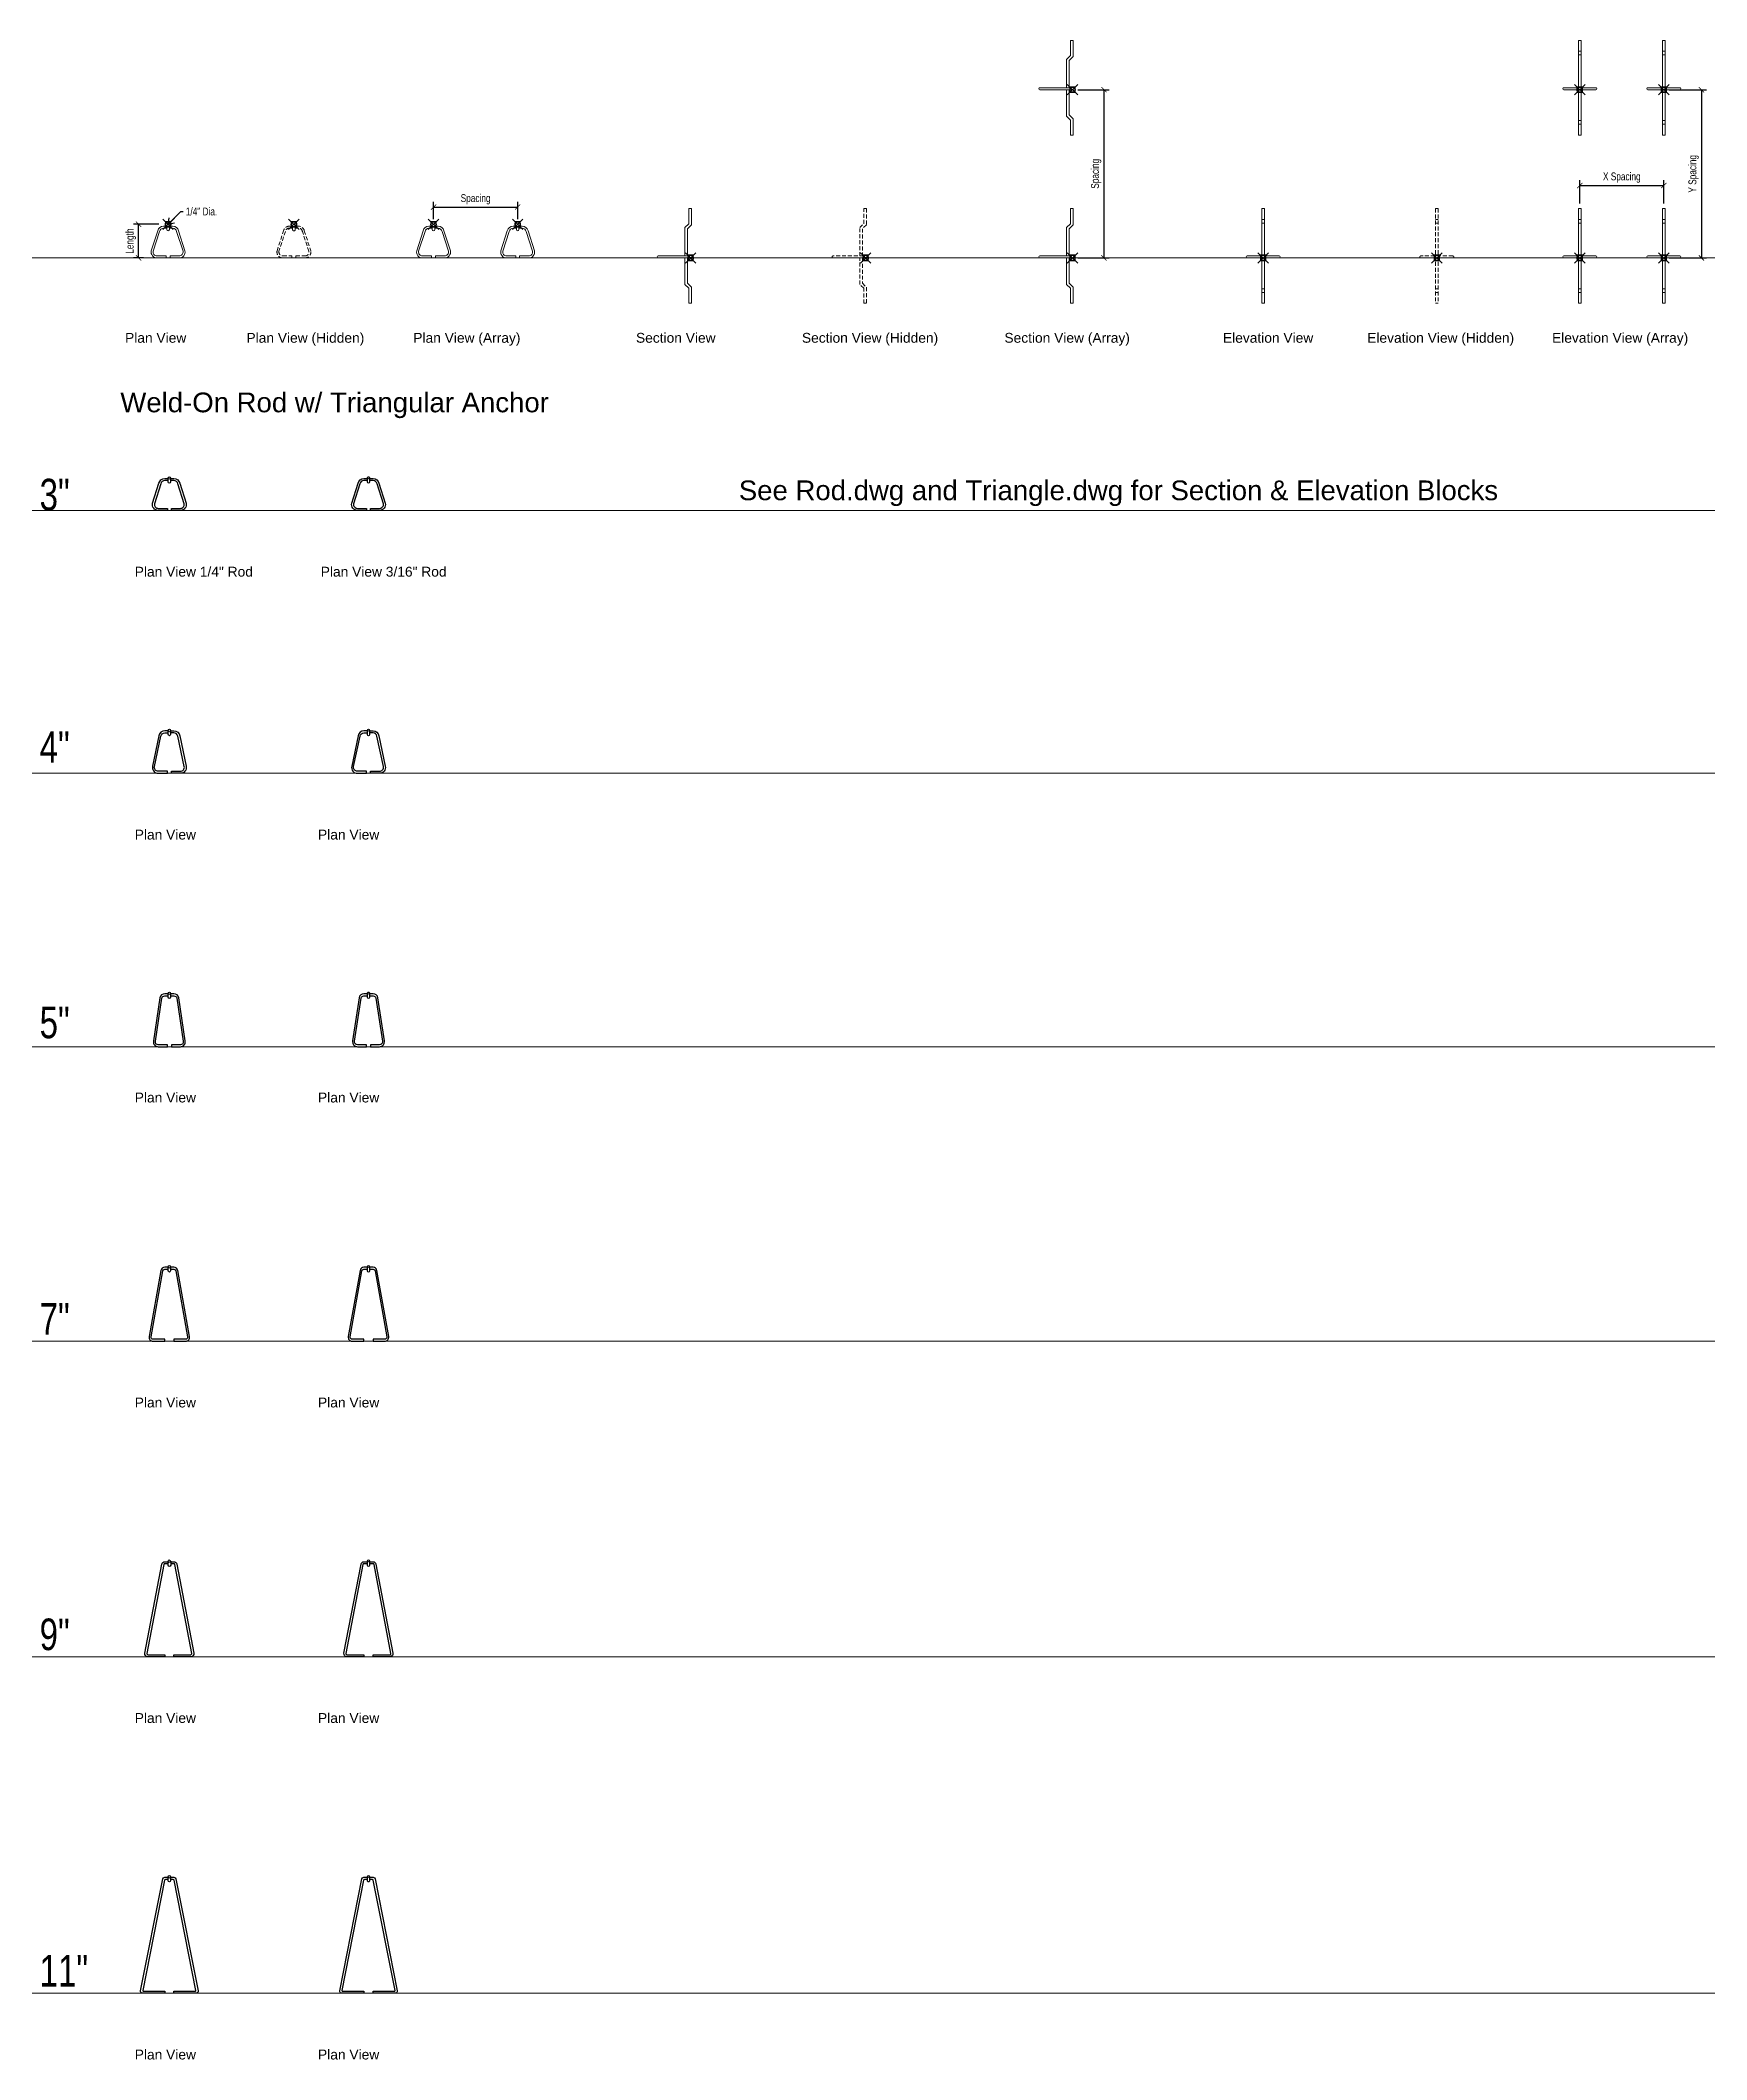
# Model space of a CAD drawing. Header units: inches. Extents: x -5 to 153, y -171 to 21.
import ezdxf
from ezdxf.enums import TextEntityAlignment as Align

# ---------------------------------------------------------------- set-up
doc = ezdxf.new("R2010")
doc.units = ezdxf.units.IN
doc.header["$LTSCALE"] = 48
doc.header["$MEASUREMENT"] = 0
doc.header["$PDMODE"] = 99
doc.header["$PDSIZE"] = 0.5
doc.linetypes.add('HIDDEN2', pattern=[0.1875, 0.125, -0.0625])
doc.linetypes.add('PHANTOM2', pattern=[1.25, 0.625, -0.125, 0.125, -0.125, 0.125, -0.125])
for name, color, linetype, lineweight in [('A-Anno-Dims', 211, 'Continuous', 25), ('A-Detl-Fine', 90, 'Continuous', 18), ('G-Anno-Ttlb', 213, 'Continuous', 50)]:
    doc.layers.add(name, color=color, linetype=linetype, lineweight=lineweight)
doc.layers.add('G-Anno-Nplt', color=140, linetype='PHANTOM2', lineweight=18, plot=False)
doc.styles.add('Arch-Dim', font='arial.ttf', dxfattribs={"width": 0.75})
doc.styles.add('RomanS', font='romans.shx')
doc.dimstyles.new('Aec-Arch-I-96', dxfattribs={"dimscale": 96, "dimtxt": 0.09375, "dimasz": 0.0625, "dimexe": 0.0625, "dimexo": 0.0625, "dimgap": 0.03125, "dimtad": 1, "dimdec": 4, "dimzin": 3, "dimdsep": 46, "dimlunit": 4, "dimtxsty": 'Arch-Dim', "dimblk": 'ARCHTICK', "dimcen": 0.09375, "dimazin": 2, "dimtfac": 0.75, "dimtdec": 4, "dimtix": 1, "dimtmove": 2, "dimatfit": 2, "dimfxl": 1, "dimtolj": 1, "dimtzin": 0, "dimarcsym": 0})
doc.dimstyles.new('Aec-Arch-I-96$7', dxfattribs={"dimscale": 96, "dimtxt": 0.09375, "dimasz": 0.0625, "dimexe": 0.0625, "dimexo": 0.0625, "dimgap": 0.03125, "dimtad": 0, "dimdec": 4, "dimzin": 3, "dimdsep": 46, "dimlunit": 4, "dimtxsty": 'Arch-Dim', "dimblk": 'ARCHTICK', "dimcen": 0.09375, "dimazin": 2, "dimtfac": 0.75, "dimtdec": 4, "dimtix": 1, "dimtmove": 2, "dimatfit": 2, "dimfxl": 1, "dimtolj": 1, "dimtzin": 0, "dimarcsym": 0})

# ---------------------------------------------------------------- blocks, each defined once
blk = doc.blocks.new('Anno_Title_T2')
at = {"color": 0, "linetype": 'ByBlock', "lineweight": -2, "style": 'RomanS'}
blk.add_attdef('TITLE', (0, 0.5), '', height=1.25, dxfattribs=at)
blk.add_attdef('SCALE', text='', height=0.75, dxfattribs=at).set_placement((0, -0.5), align=Align.TOP_LEFT)
blk = doc.blocks.new('_ArchTick')
at = {"color": 0, "linetype": 'ByBlock', "const_width": 0.15}
blk.add_lwpolyline([(-0.5, -0.5), (0.5, 0.5)], dxfattribs=at)
blk = doc.blocks.new('*D4')
at = {"layer": 'A-Anno-Dims', "color": 8, "lineweight": -2, "transparency": 16777216}
for p, q in [((6, 3.2), (3.57, 3.2)), ((4.07, 0), (4.07, 3.2)), ((4.54, 0), (3.57, 0))]:
    blk.add_line(p, q, dxfattribs=at)
at = {"layer": 'DEFPOINTS', "color": 0, "transparency": 16777216}
for p in [(4.07, 3.2), (6.5, 3.2), (5.04, 0)]:
    blk.add_point(p, dxfattribs=at)
at = {"layer": 'A-Anno-Dims', "color": 8, "lineweight": -2, "transparency": 16777216, "xscale": 0.5, "yscale": 0.5, "zscale": 0.5}
for p, rotation in [((4.07, 3.2), 90), ((4.07, 0), 270)]:
    blk.add_blockref('_ArchTick', p, dxfattribs=dict(at, rotation=rotation))
at = {"layer": 'A-Anno-Dims', "color": 0, "transparency": 16777216, "insert": (3.33, 1.6), "char_height": 0.75, "attachment_point": 5, "rotation": 90, "style": 'Arch-Dim'}
blk.add_mtext('\\A1;Length', dxfattribs=at)
blk = doc.blocks.new('_Open90')
at = {"color": 0, "linetype": 'ByBlock', "lineweight": -2}
for p, q in [((0, 0), (-1, 0)), ((-0.5, 0.5), (0, 0)), ((0, 0), (-0.5, -0.5))]:
    blk.add_line(p, q, dxfattribs=at)
blk = doc.blocks.new('*D5')
at = {"layer": 'A-Anno-Dims', "color": 8, "lineweight": -2, "transparency": 16777216}
for p, q in [((32.12, 3.7), (32.12, 5.34)), ((32.12, 4.84), (40.12, 4.84)), ((40.12, 3.7), (40.12, 5.34))]:
    blk.add_line(p, q, dxfattribs=at)
at = {"layer": 'DEFPOINTS', "color": 0, "transparency": 16777216}
for p in [(40.12, 4.84), (32.12, 3.2), (40.12, 3.2)]:
    blk.add_point(p, dxfattribs=at)
at = {"layer": 'A-Anno-Dims', "color": 8, "lineweight": -2, "transparency": 16777216, "xscale": 0.5, "yscale": 0.5, "zscale": 0.5, "rotation": 180}
blk.add_blockref('_ArchTick', (32.12, 4.84), dxfattribs=at)
at = {"layer": 'A-Anno-Dims', "color": 8, "lineweight": -2, "transparency": 16777216, "xscale": 0.5, "yscale": 0.5, "zscale": 0.5}
blk.add_blockref('_ArchTick', (40.12, 4.84), dxfattribs=at)
at = {"layer": 'A-Anno-Dims', "color": 0, "transparency": 16777216, "insert": (36.12, 5.58), "char_height": 0.75, "attachment_point": 5, "style": 'Arch-Dim'}
blk.add_mtext('\\A1;Spacing', dxfattribs=at)
blk = doc.blocks.new('*D6')
at = {"layer": 'A-Anno-Dims', "color": 8, "lineweight": -2, "transparency": 16777216}
for p, q in [((93.39, 16), (96.38, 16)), ((95.88, 16), (95.88, 0)), ((93.39, 0), (96.38, 0))]:
    blk.add_line(p, q, dxfattribs=at)
at = {"layer": 'DEFPOINTS', "color": 0, "transparency": 16777216}
for p in [(92.89, 16), (92.89, 0), (95.88, 0)]:
    blk.add_point(p, dxfattribs=at)
at = {"layer": 'A-Anno-Dims', "color": 8, "lineweight": -2, "transparency": 16777216, "xscale": 0.5, "yscale": 0.5, "zscale": 0.5}
for p, rotation in [((95.88, 16), 90), ((95.88, 0), 270)]:
    blk.add_blockref('_ArchTick', p, dxfattribs=dict(at, rotation=rotation))
at = {"layer": 'A-Anno-Dims', "color": 0, "transparency": 16777216, "insert": (95.14, 8), "char_height": 0.75, "attachment_point": 5, "rotation": 90, "style": 'Arch-Dim'}
blk.add_mtext('\\A1;Spacing', dxfattribs=at)
blk = doc.blocks.new('*D7')
at = {"layer": 'A-Anno-Dims', "color": 8, "lineweight": -2, "transparency": 16777216}
for p, q in [((141.13, 5.19), (141.13, 7.39)), ((141.13, 6.89), (149.13, 6.89)), ((149.13, 5.19), (149.13, 7.39))]:
    blk.add_line(p, q, dxfattribs=at)
at = {"layer": 'DEFPOINTS', "color": 0, "transparency": 16777216}
for p in [(149.13, 6.89), (141.13, 4.69), (149.13, 4.69)]:
    blk.add_point(p, dxfattribs=at)
at = {"layer": 'A-Anno-Dims', "color": 8, "lineweight": -2, "transparency": 16777216, "xscale": 0.5, "yscale": 0.5, "zscale": 0.5, "rotation": 180}
blk.add_blockref('_ArchTick', (141.13, 6.89), dxfattribs=at)
at = {"layer": 'A-Anno-Dims', "color": 8, "lineweight": -2, "transparency": 16777216, "xscale": 0.5, "yscale": 0.5, "zscale": 0.5}
blk.add_blockref('_ArchTick', (149.13, 6.89), dxfattribs=at)
at = {"layer": 'A-Anno-Dims', "color": 0, "transparency": 16777216, "insert": (145.13, 7.64), "char_height": 0.75, "attachment_point": 5, "style": 'Arch-Dim'}
blk.add_mtext('\\A1;X Spacing', dxfattribs=at)
blk = doc.blocks.new('*D8')
at = {"layer": 'A-Anno-Dims', "color": 8, "lineweight": -2, "transparency": 16777216}
for p, q in [((149.63, 16), (153.2, 16)), ((152.7, 16), (152.7, 0)), ((149.63, 0), (153.2, 0))]:
    blk.add_line(p, q, dxfattribs=at)
at = {"layer": 'DEFPOINTS', "color": 0, "transparency": 16777216}
for p in [(149.13, 16), (149.13, 0), (152.7, 0)]:
    blk.add_point(p, dxfattribs=at)
at = {"layer": 'A-Anno-Dims', "color": 8, "lineweight": -2, "transparency": 16777216, "xscale": 0.5, "yscale": 0.5, "zscale": 0.5}
for p, rotation in [((152.7, 16), 90), ((152.7, 0), 270)]:
    blk.add_blockref('_ArchTick', p, dxfattribs=dict(at, rotation=rotation))
at = {"layer": 'A-Anno-Dims', "color": 0, "transparency": 16777216, "insert": (151.96, 8), "char_height": 0.75, "attachment_point": 5, "rotation": 90, "style": 'Arch-Dim'}
blk.add_mtext('\\A1;Y Spacing', dxfattribs=at)
blk = doc.blocks.new('AecDtl_4x.25WeldOnRodTrianglePlan')
at = {"color": 0, "linetype": 'ByBlock', "lineweight": -2, "ltscale": 0.0625}
for points in [[(-0.12, -0.17), (-0.44, -0.17, 0.35835), (-0.99, -0.63), (-1.6, -3.52, 0.472374), (-1.05, -4.2), (-0.19, -4.2), (-0.19, -4.01), (-1.05, -4.01, -0.471381), (-1.42, -3.56), (-0.8, -0.66, -0.359268), (-0.44, -0.36), (-0.12, -0.36)], [(0.12, -0.12), (0.12, -0.5, -1), (-0.12, -0.5), (-0.12, -0.12)], [(0.12, -0.17), (0.44, -0.17, -0.35835), (0.99, -0.63), (1.6, -3.52, -0.472374), (1.05, -4.2), (0.19, -4.2), (0.19, -4.01), (1.05, -4.01, 0.471381), (1.42, -3.56), (0.8, -0.66, 0.359268), (0.44, -0.36), (0.12, -0.36)]]:
    blk.add_lwpolyline(points, format="xyb", dxfattribs=at)
blk.add_circle((0, -0.12), 0.125, dxfattribs=at)
blk = doc.blocks.new('AecDtl_3x.25WeldOnRodTrianglePlan')
at = {"color": 0, "linetype": 'ByBlock', "lineweight": -2, "ltscale": 0.0625}
for points in [[(-0.12, -0.36), (-0.44, -0.36, 0.362746), (-0.81, -0.67), (-1.42, -2.57, 0.467625), (-1.05, -3.01), (-0.19, -3.01), (-0.19, -3.2), (-1.05, -3.2, -0.475155), (-1.6, -2.52), (-0.99, -0.62, -0.35579), (-0.44, -0.17), (-0.12, -0.17)], [(0.12, -0.12), (0.12, -0.5, -1), (-0.12, -0.5), (-0.12, -0.12)], [(0.12, -0.17), (0.44, -0.17, -0.35579), (0.99, -0.62), (1.6, -2.52, -0.475155), (1.05, -3.2), (0.19, -3.2), (0.19, -3.01), (1.05, -3.01, 0.467625), (1.42, -2.57), (0.81, -0.67, 0.362746), (0.44, -0.36), (0.12, -0.36)]]:
    blk.add_lwpolyline(points, format="xyb", dxfattribs=at)
blk.add_circle((0, -0.12), 0.125, dxfattribs=at)
blk = doc.blocks.new('AecDtl_5x.25WeldOnRodTrianglePlan')
at = {"color": 0, "linetype": 'ByBlock', "lineweight": -2, "ltscale": 0.0625}
for points in [[(-0.12, -0.17), (-0.38, -0.17), (-0.44, -0.17, 0.360307), (-0.9, -0.55), (-1.51, -4.64, 0.470257), (-1.05, -5.2), (-0.19, -5.2), (-0.19, -5.01), (-1.05, -5.01, -0.473029), (-1.33, -4.67), (-0.71, -0.59, -0.357746), (-0.44, -0.36), (-0.38, -0.36), (-0.12, -0.36)], [(0.12, -0.12), (0.12, -0.5, -1), (-0.12, -0.5), (-0.12, -0.12)], [(0.12, -0.36), (0.38, -0.36), (0.44, -0.36, -0.357746), (0.71, -0.59), (1.33, -4.67, -0.473029), (1.05, -5.01), (0.19, -5.01), (0.19, -5.2), (1.05, -5.2, 0.470257), (1.51, -4.64), (0.9, -0.55, 0.360307), (0.44, -0.17), (0.38, -0.17), (0.12, -0.17)]]:
    blk.add_lwpolyline(points, format="xyb", dxfattribs=at)
blk.add_circle((0, -0.12), 0.125, dxfattribs=at)
blk = doc.blocks.new('AecDtl_7x.25WeldOnRodTrianglePlan')
at = {"color": 0, "linetype": 'ByBlock', "lineweight": -2, "ltscale": 0.0625}
for points in [[(-0.12, -0.17), (-0.38, -0.17), (-0.44, -0.17, 0.359021), (-0.8, -0.48), (-1.92, -6.75, 0.471648), (-1.55, -7.2), (-0.44, -7.2), (-0.44, -7.01), (-1.55, -7.01, -0.473705), (-1.73, -6.78), (-0.62, -0.51, -0.357124), (-0.44, -0.36), (-0.38, -0.36), (-0.12, -0.36)], [(0.12, -0.12), (0.12, -0.5, -1), (-0.12, -0.5), (-0.12, -0.12)], [(0.12, -0.36), (0.38, -0.36), (0.44, -0.36, -0.357124), (0.62, -0.51), (1.73, -6.78, -0.473705), (1.55, -7.01), (0.44, -7.01), (0.44, -7.2), (1.55, -7.2, 0.471648), (1.92, -6.75), (0.8, -0.48, 0.359021), (0.44, -0.17), (0.38, -0.17), (0.12, -0.17)]]:
    blk.add_lwpolyline(points, format="xyb", dxfattribs=at)
blk.add_circle((0, -0.12), 0.125, dxfattribs=at)
blk = doc.blocks.new('AecDtl_9x.25WeldOnRodTrianglePlan')
at = {"color": 0, "linetype": 'ByBlock', "lineweight": -2, "ltscale": 0.0625}
for points in [[(6.87, -124.16), (6.62, -124.16), (6.55, -124.16, 0.357456), (6.46, -124.24), (4.85, -132.7, 0.473344), (4.94, -132.81), (6.55, -132.81), (6.55, -133), (4.94, -133, -0.473865), (4.66, -132.66), (6.28, -124.2, -0.356976), (6.55, -123.98), (6.62, -123.98), (6.87, -123.98)], [(7.12, -123.93), (7.12, -124.3, -1), (6.87, -124.3), (6.87, -123.93)], [(7.12, -123.98), (7.37, -123.98), (7.43, -123.98, -0.356976), (7.7, -124.2), (9.32, -132.66, -0.473865), (9.04, -133), (7.43, -133), (7.43, -132.81), (9.04, -132.81, 0.473344), (9.13, -132.7), (7.52, -124.24, 0.357456), (7.43, -124.16), (7.37, -124.16), (7.12, -124.16)]]:
    blk.add_lwpolyline(points, format="xyb", dxfattribs=at)
blk.add_circle((6.99, -123.93), 0.125, dxfattribs=at)
blk = doc.blocks.new('AecDtl_11x.25WeldOnRodTrianglePlan')
at = {"color": 0, "linetype": 'ByBlock', "lineweight": -2, "ltscale": 0.0625}
for points in [[(-0.12, -0.37), (-0.38, -0.37, 0.265915), (-0.46, -0.46), (-2.53, -10.93, 0.477285), (-2.47, -11.01), (-0.44, -11.01), (-0.44, -11.2), (-2.55, -11.2, -0.474497), (-2.73, -10.97), (-0.62, -0.32, -0.356395), (-0.44, -0.17), (-0.38, -0.17), (-0.12, -0.17)], [(0.12, -0.12), (0.12, -0.5, -1), (-0.12, -0.5), (-0.12, -0.12)], [(0.12, -0.17), (0.38, -0.17), (0.44, -0.17, -0.356395), (0.62, -0.32), (2.73, -10.97, -0.474497), (2.55, -11.2), (0.44, -11.2), (0.44, -11.01), (2.47, -11.01, 0.477285), (2.53, -10.93), (0.46, -0.46, 0.265915), (0.38, -0.37), (0.12, -0.37)]]:
    blk.add_lwpolyline(points, format="xyb", dxfattribs=at)
blk.add_circle((0, -0.12), 0.125, dxfattribs=at)
blk = doc.blocks.new('AecDtl_3x.1875WeldOnRodTrianglePlan')
at = {"color": 0, "linetype": 'ByBlock', "lineweight": -2, "ltscale": 0.0625}
for points in [[(-0.09, -0.36), (-0.44, -0.36, 0.362746), (-0.81, -0.67), (-1.42, -2.57, 0.467625), (-1.05, -3.01), (-0.19, -3.01), (-0.19, -3.2), (-1.05, -3.2, -0.475155), (-1.6, -2.52), (-0.99, -0.62, -0.35579), (-0.44, -0.17), (-0.09, -0.17)], [(0.09, -0.17), (0.44, -0.17, -0.35579), (0.99, -0.62), (1.6, -2.52, -0.475155), (1.05, -3.2), (0.19, -3.2), (0.19, -3.01), (1.05, -3.01, 0.467625), (1.42, -2.57), (0.81, -0.67, 0.362746), (0.44, -0.36), (0.09, -0.36)]]:
    blk.add_lwpolyline(points, format="xyb", dxfattribs=at)
blk.add_lwpolyline([(0.09, -0.09), (0.09, -0.53, -1), (-0.09, -0.53), (-0.09, -0.09)], format="xyb")
blk.add_circle((0, -0.09), 0.0938, dxfattribs=at)
blk = doc.blocks.new('AecDtl_4x.1875WeldOnRodTrianglePlan')
at = {"color": 0, "linetype": 'ByBlock', "lineweight": -2, "ltscale": 0.0625}
for points in [[(-0.09, -0.17), (-0.44, -0.17, 0.35835), (-0.99, -0.63), (-1.6, -3.52, 0.472374), (-1.05, -4.2), (-0.19, -4.2), (-0.19, -4.01), (-1.05, -4.01, -0.471381), (-1.42, -3.56), (-0.8, -0.66, -0.359268), (-0.44, -0.36), (-0.09, -0.36)], [(0.09, -0.17), (0.44, -0.17, -0.35835), (0.99, -0.63), (1.6, -3.52, -0.472374), (1.05, -4.2), (0.19, -4.2), (0.19, -4.01), (1.05, -4.01, 0.471381), (1.42, -3.56), (0.8, -0.66, 0.359268), (0.44, -0.36), (0.09, -0.36)]]:
    blk.add_lwpolyline(points, format="xyb", dxfattribs=at)
blk.add_lwpolyline([(0.09, -0.09), (0.09, -0.53, -1), (-0.09, -0.53), (-0.09, -0.09)], format="xyb")
blk.add_circle((0, -0.09), 0.0938, dxfattribs=at)
blk = doc.blocks.new('AecDtl_5x.1875WeldOnRodTrianglePlan')
at = {"color": 0, "linetype": 'ByBlock', "lineweight": -2, "ltscale": 0.0625}
for points in [[(-0.09, -0.17), (-0.38, -0.17), (-0.44, -0.17, 0.360307), (-0.9, -0.55), (-1.51, -4.64, 0.470257), (-1.05, -5.2), (-0.19, -5.2), (-0.19, -5.01), (-1.05, -5.01, -0.473029), (-1.33, -4.67), (-0.71, -0.59, -0.357746), (-0.44, -0.36), (-0.38, -0.36), (-0.09, -0.36)], [(0.09, -0.36), (0.38, -0.36), (0.44, -0.36, -0.357746), (0.71, -0.59), (1.33, -4.67, -0.473029), (1.05, -5.01), (0.19, -5.01), (0.19, -5.2), (1.05, -5.2, 0.470257), (1.51, -4.64), (0.9, -0.55, 0.360307), (0.44, -0.17), (0.38, -0.17), (0.09, -0.17)]]:
    blk.add_lwpolyline(points, format="xyb", dxfattribs=at)
blk.add_lwpolyline([(0.09, -0.09), (0.09, -0.53, -1), (-0.09, -0.53), (-0.09, -0.09)], format="xyb")
blk.add_circle((0, -0.09), 0.0938, dxfattribs=at)
blk = doc.blocks.new('AecDtl_7x.1875WeldOnRodTrianglePlan')
at = {"color": 0, "linetype": 'ByBlock', "lineweight": -2, "ltscale": 0.0625}
for points in [[(-0.09, -0.17), (-0.38, -0.17), (-0.44, -0.17, 0.359021), (-0.8, -0.48), (-1.92, -6.75, 0.471648), (-1.55, -7.2), (-0.44, -7.2), (-0.44, -7.01), (-1.55, -7.01, -0.473705), (-1.73, -6.78), (-0.62, -0.51, -0.357124), (-0.44, -0.36), (-0.38, -0.36), (-0.09, -0.36)], [(0.09, -0.36), (0.38, -0.36), (0.44, -0.36, -0.357124), (0.62, -0.51), (1.73, -6.78, -0.473705), (1.55, -7.01), (0.44, -7.01), (0.44, -7.2), (1.55, -7.2, 0.471648), (1.92, -6.75), (0.8, -0.48, 0.359021), (0.44, -0.17), (0.38, -0.17), (0.09, -0.17)]]:
    blk.add_lwpolyline(points, format="xyb", dxfattribs=at)
blk.add_lwpolyline([(0.09, -0.09), (0.09, -0.53, -1), (-0.09, -0.53), (-0.09, -0.09)], format="xyb")
blk.add_circle((0, -0.09), 0.0938, dxfattribs=at)
blk = doc.blocks.new('AecDtl_9x.1875WeldOnRodTrianglePlan')
at = {"color": 0, "linetype": 'ByBlock', "lineweight": -2, "ltscale": 0.0625}
for points in [[(-0.09, -0.36), (-0.38, -0.36), (-0.44, -0.36, 0.357456), (-0.53, -0.43), (-2.14, -8.9, 0.473344), (-2.05, -9.01), (-0.44, -9.01), (-0.44, -9.2), (-2.05, -9.2, -0.473865), (-2.33, -8.86), (-0.71, -0.4, -0.356976), (-0.44, -0.17), (-0.38, -0.17), (-0.09, -0.17)], [(0.09, -0.17), (0.38, -0.17), (0.44, -0.17, -0.356976), (0.71, -0.4), (2.33, -8.86, -0.473865), (2.05, -9.2), (0.44, -9.2), (0.44, -9.01), (2.05, -9.01, 0.473344), (2.14, -8.9), (0.53, -0.43, 0.357456), (0.44, -0.36), (0.38, -0.36), (0.09, -0.36)]]:
    blk.add_lwpolyline(points, format="xyb", dxfattribs=at)
blk.add_lwpolyline([(0.09, -0.09), (0.09, -0.53, -1), (-0.09, -0.53), (-0.09, -0.09)], format="xyb")
blk.add_circle((0, -0.09), 0.0938, dxfattribs=at)
blk = doc.blocks.new('AecDtl_11x.1875WeldOnRodTrianglePlan')
at = {"color": 0, "linetype": 'ByBlock', "lineweight": -2, "ltscale": 0.0625}
for points in [[(-0.09, -0.37), (-0.38, -0.37, 0.265915), (-0.46, -0.46), (-2.53, -10.93, 0.477285), (-2.47, -11.01), (-0.44, -11.01), (-0.44, -11.2), (-2.55, -11.2, -0.474497), (-2.73, -10.97), (-0.62, -0.32, -0.356395), (-0.44, -0.17), (-0.38, -0.17), (-0.09, -0.17)], [(0.09, -0.17), (0.38, -0.17), (0.44, -0.17, -0.356395), (0.62, -0.32), (2.73, -10.97, -0.474497), (2.55, -11.2), (0.44, -11.2), (0.44, -11.01), (2.47, -11.01, 0.477285), (2.53, -10.93), (0.46, -0.46, 0.265915), (0.38, -0.37), (0.09, -0.37)]]:
    blk.add_lwpolyline(points, format="xyb", dxfattribs=at)
blk.add_lwpolyline([(0.09, -0.09), (0.09, -0.53, -1), (-0.09, -0.53), (-0.09, -0.09)], format="xyb")
blk.add_circle((0, -0.09), 0.0938, dxfattribs=at)

msp = doc.modelspace()

# ---------------------------------------------------------------- linework, layer by layer
at = {"layer": 'A-Anno-Dims'}
for p in [(92.88804, 16), (141.12977, 16), (149.12977, 16), (6.87044, 3.19531), (18.83959, 3.19531), (32.11888, 3.19531), (40.11888, 3.19531), (56.5738, 0), (73.21783, 0), (92.88804, 0), (111.02767, 0), (127.53527, 0), (141.12977, 0), (149.12977, 0)]:
    msp.add_point(p, dxfattribs=at)
at = {"layer": 'A-Detl-Fine'}
for p, q in [((141.00477, 20.6875), (141.25477, 20.6875)), ((141.00477, 20.6875), (141.00477, 11.6875)), ((141.25477, 20.6875), (141.25477, 11.6875)), ((149.00477, 20.6875), (149.25477, 20.6875)), ((149.00477, 20.6875), (149.00477, 11.6875)), ((149.25477, 20.6875), (149.25477, 11.6875)), ((141.25477, 11.6875), (141.00477, 11.6875)), ((149.25477, 11.6875), (149.00477, 11.6875)), ((110.90267, 4.6875), (111.15267, 4.6875)), ((110.90267, 4.6875), (110.90267, -4.3125)), ((111.15267, 4.6875), (111.15267, -4.3125)), ((141.00477, 4.6875), (141.25477, 4.6875)), ((141.00477, 4.6875), (141.00477, -4.3125)), ((141.25477, 4.6875), (141.25477, -4.3125)), ((149.00477, 4.6875), (149.25477, 4.6875)), ((149.00477, 4.6875), (149.00477, -4.3125)), ((149.25477, 4.6875), (149.25477, -4.3125)), ((111.15267, -4.3125), (110.90267, -4.3125)), ((141.25477, -4.3125), (141.00477, -4.3125)), ((149.25477, -4.3125), (149.00477, -4.3125))]:
    msp.add_line(p, q, dxfattribs=at)
at = {"layer": 'A-Detl-Fine', "linetype": 'HIDDEN2', "ltscale": 0.0625}
for p, q in [((127.41027, 4.6875), (127.66027, 4.6875)), ((127.41027, 4.6875), (127.41027, -4.3125)), ((127.66027, 4.6875), (127.66027, -4.3125)), ((127.66027, -4.3125), (127.41027, -4.3125))]:
    msp.add_line(p, q, dxfattribs=at)
at = {"layer": 'A-Detl-Fine'}
for points in [[(92.32554, 16.1875), (92.32554, 18.88369), (92.70054, 19.25869), (92.70054, 20.6875), (92.95054, 20.6875), (92.95054, 19.15514), (92.57554, 18.78014), (92.57554, 16.1875)], [(141.00477, 19.65514), (141.25477, 19.65514)], [(141.00477, 19.3125), (141.25477, 19.3125)], [(149.00477, 19.65514), (149.25477, 19.65514)], [(149.00477, 19.3125), (149.25477, 19.3125)], [(92.57554, 16), (92.57554, 13.59486), (92.95054, 13.21986), (92.95054, 11.6875), (92.70054, 11.6875), (92.70054, 13.11631), (92.32554, 13.49131), (92.32554, 16)], [(140.94227, 16.1875), (141.00477, 16.1875)], [(140.94227, 16), (141.00477, 16)], [(141.25477, 16.1875), (141.31727, 16.1875)], [(141.25477, 16), (141.31727, 16)], [(148.94227, 16.1875), (149.00477, 16.1875)], [(148.94227, 16), (149.00477, 16)], [(149.25477, 16.1875), (149.31727, 16.1875)], [(149.25477, 16), (149.31727, 16)], [(141.00477, 13.0625), (141.25477, 13.0625)], [(141.00477, 12.71986), (141.25477, 12.71986)], [(149.00477, 13.0625), (149.25477, 13.0625)], [(149.00477, 12.71986), (149.25477, 12.71986)], [(56.0113, 0.1875), (56.0113, 2.88369), (56.3863, 3.25869), (56.3863, 4.6875), (56.6363, 4.6875), (56.6363, 3.15514), (56.2613, 2.78014), (56.2613, 0.1875)], [(92.32554, 0.1875), (92.32554, 2.88369), (92.70054, 3.25869), (92.70054, 4.6875), (92.95054, 4.6875), (92.95054, 3.15514), (92.57554, 2.78014), (92.57554, 0.1875)], [(110.90267, 3.65514), (111.15267, 3.65514)], [(110.90267, 3.3125), (111.15267, 3.3125)], [(141.00477, 3.65514), (141.25477, 3.65514)], [(141.00477, 3.3125), (141.25477, 3.3125)], [(149.00477, 3.65514), (149.25477, 3.65514)], [(149.00477, 3.3125), (149.25477, 3.3125)], [(56.2613, 0), (56.2613, -2.40514), (56.6363, -2.78014), (56.6363, -4.3125), (56.3863, -4.3125), (56.3863, -2.88369), (56.0113, -2.50869), (56.0113, 0)], [(92.57554, 0), (92.57554, -2.40514), (92.95054, -2.78014), (92.95054, -4.3125), (92.70054, -4.3125), (92.70054, -2.88369), (92.32554, -2.50869), (92.32554, 0)], [(110.84017, 0.1875), (110.90267, 0.1875)], [(110.84017, 0), (110.90267, 0)], [(111.15267, 0.1875), (111.21517, 0.1875)], [(111.15267, 0), (111.21517, 0)], [(140.94227, 0.1875), (141.00477, 0.1875)], [(140.94227, 0), (141.00477, 0)], [(141.25477, 0.1875), (141.31727, 0.1875)], [(141.25477, 0), (141.31727, 0)], [(148.94227, 0.1875), (149.00477, 0.1875)], [(148.94227, 0), (149.00477, 0)], [(149.25477, 0.1875), (149.31727, 0.1875)], [(149.25477, 0), (149.31727, 0)], [(110.90267, -2.9375), (111.15267, -2.9375)], [(110.90267, -3.28014), (111.15267, -3.28014)], [(141.00477, -2.9375), (141.25477, -2.9375)], [(141.00477, -3.28014), (141.25477, -3.28014)], [(149.00477, -2.9375), (149.25477, -2.9375)], [(149.00477, -3.28014), (149.25477, -3.28014)]]:
    msp.add_lwpolyline(points, dxfattribs=at)
for points in [[(92.70054, 16.1875), (89.78648, 16.1875, 1), (89.78648, 16), (92.70054, 16, 1)], [(140.94227, 16.1875), (139.60989, 16.1875, 1), (139.60989, 16), (140.94227, 16)], [(141.31727, 16), (142.64964, 16, 1), (142.64964, 16.1875), (141.31727, 16.1875)], [(148.94227, 16.1875), (147.60989, 16.1875, 1), (147.60989, 16), (148.94227, 16)], [(149.31727, 16), (150.64964, 16, 1), (150.64964, 16.1875), (149.31727, 16.1875)], [(56.3863, 0.1875), (53.47224, 0.1875, 1), (53.47224, 0), (56.3863, 0, 1)], [(92.70054, 0.1875), (89.78648, 0.1875, 1), (89.78648, 0), (92.70054, 0, 1)], [(110.84017, 0.1875), (109.5078, 0.1875, 1), (109.5078, 0), (110.84017, 0)], [(111.21517, 0), (112.54755, 0, 1), (112.54755, 0.1875), (111.21517, 0.1875)], [(140.94227, 0.1875), (139.60989, 0.1875, 1), (139.60989, 0), (140.94227, 0)], [(141.31727, 0), (142.64964, 0, 1), (142.64964, 0.1875), (141.31727, 0.1875)], [(148.94227, 0.1875), (147.60989, 0.1875, 1), (147.60989, 0), (148.94227, 0)], [(149.31727, 0), (150.64964, 0, 1), (150.64964, 0.1875), (149.31727, 0.1875)]]:
    msp.add_lwpolyline(points, format="xyb", close=True, dxfattribs=at)
at = {"layer": 'A-Detl-Fine', "linetype": 'HIDDEN2', "ltscale": 0.0625}
for points in [[(72.65533, 0.1875), (72.65533, 2.88369), (73.03033, 3.25869), (73.03033, 4.6875), (73.28033, 4.6875), (73.28033, 3.15514), (72.90533, 2.78014), (72.90533, 0.1875)], [(127.41027, 3.65514), (127.66027, 3.65514)], [(127.41027, 3.3125), (127.66027, 3.3125)], [(72.90533, 0), (72.90533, -2.40514), (73.28033, -2.78014), (73.28033, -4.3125), (73.03033, -4.3125), (73.03033, -2.88369), (72.65533, -2.50869), (72.65533, 0)], [(127.34777, 0.1875), (127.41027, 0.1875)], [(127.34777, 0), (127.41027, 0)], [(127.66027, 0.1875), (127.72277, 0.1875)], [(127.66027, 0), (127.72277, 0)], [(127.41027, -2.9375), (127.66027, -2.9375)], [(127.41027, -3.28014), (127.66027, -3.28014)]]:
    msp.add_lwpolyline(points, dxfattribs=at)
at = {"layer": 'A-Detl-Fine'}
for points in [[(6.74544, 2.83594), (6.43372, 2.83594), (6.43372, 2.83594, 0.362745932), (6.06471, 2.52765), (5.4503, 0.62922, 0.467625001), (5.81932, 0.1875), (6.68294, 0.1875), (6.68294, 0), (5.81932, 0, -0.47515463), (5.26842, 0.67618), (5.88283, 2.57462, -0.35579007), (6.43372, 3.02344), (6.43372, 3.02344), (6.75456, 3.02344)], [(6.99544, 3.07031), (6.99544, 2.69531, -1), (6.74544, 2.69531), (6.74544, 3.07031)], [(6.98632, 3.02344), (7.30716, 3.02344), (7.30716, 3.02344, -0.35579007), (7.85805, 2.57462), (8.47246, 0.67618, -0.47515463), (7.92157, 0), (7.05794, 0), (7.05794, 0.1875), (7.92157, 0.1875, 0.467625001), (8.29058, 0.62922), (7.67618, 2.52765, 0.362745932), (7.30716, 2.83594), (7.30716, 2.83594), (6.99544, 2.83594)], [(31.99388, 2.83594), (31.68217, 2.83594), (31.68217, 2.83594, 0.362745932), (31.31315, 2.52765), (30.69874, 0.62922, 0.467625001), (31.06776, 0.1875), (31.93138, 0.1875), (31.93138, 0), (31.06776, 0, -0.47515463), (30.51687, 0.67618), (31.13127, 2.57462, -0.35579007), (31.68217, 3.02344), (31.68217, 3.02344), (32.00301, 3.02344)], [(32.24388, 3.07031), (32.24388, 2.69531, -1), (31.99388, 2.69531), (31.99388, 3.07031)], [(32.23476, 3.02344), (32.5556, 3.02344), (32.5556, 3.02344, -0.35579007), (33.10649, 2.57462), (33.7209, 0.67618, -0.47515463), (33.17001, 0), (32.30638, 0), (32.30638, 0.1875), (33.17001, 0.1875, 0.467625001), (33.53903, 0.62922), (32.92462, 2.52765, 0.362745932), (32.5556, 2.83594), (32.5556, 2.83594), (32.24388, 2.83594)], [(39.99388, 2.83594), (39.68217, 2.83594), (39.68217, 2.83594, 0.362745932), (39.31315, 2.52765), (38.69874, 0.62922, 0.467625001), (39.06776, 0.1875), (39.93138, 0.1875), (39.93138, 0), (39.06776, 0, -0.47515463), (38.51687, 0.67618), (39.13127, 2.57462, -0.35579007), (39.68217, 3.02344), (39.68217, 3.02344), (40.00301, 3.02344)], [(40.24388, 3.07031), (40.24388, 2.69531, -1), (39.99388, 2.69531), (39.99388, 3.07031)], [(40.23476, 3.02344), (40.5556, 3.02344), (40.5556, 3.02344, -0.35579007), (41.10649, 2.57462), (41.7209, 0.67618, -0.47515463), (41.17001, 0), (40.30638, 0), (40.30638, 0.1875), (41.17001, 0.1875, 0.467625001), (41.53903, 0.62922), (40.92462, 2.52765, 0.362745932), (40.5556, 2.83594), (40.5556, 2.83594), (40.24388, 2.83594)]]:
    msp.add_lwpolyline(points, format="xyb", dxfattribs=at)
at = {"layer": 'A-Detl-Fine', "linetype": 'HIDDEN2', "ltscale": 0.0625}
for points in [[(18.71459, 2.83594), (18.40287, 2.83594), (18.40287, 2.83594, 0.362745932), (18.03385, 2.52765), (17.41944, 0.62922, 0.467625001), (17.78846, 0.1875), (18.65209, 0.1875), (18.65209, 0), (17.78846, 0, -0.47515463), (17.23757, 0.67618), (17.85198, 2.57462, -0.35579007), (18.40287, 3.02344), (18.40287, 3.02344), (18.72371, 3.02344)], [(18.96459, 3.07031), (18.96459, 2.69531, -1), (18.71459, 2.69531), (18.71459, 3.07031)], [(18.95546, 3.02344), (19.2763, 3.02344), (19.2763, 3.02344, -0.35579007), (19.8272, 2.57462), (20.4416, 0.67618, -0.47515463), (19.89071, 0), (19.02709, 0), (19.02709, 0.1875), (19.89071, 0.1875, 0.467625001), (20.25973, 0.62922), (19.64532, 2.52765, 0.362745932), (19.2763, 2.83594), (19.2763, 2.83594), (18.96459, 2.83594)]]:
    msp.add_lwpolyline(points, format="xyb", dxfattribs=at)
for points in [[(73.03033, 0.1875), (70.11627, 0.1875, 1), (70.11627, 0), (73.03033, 0, 1)], [(127.34777, 0.1875), (126.0154, 0.1875, 1), (126.0154, 0), (127.34777, 0)], [(127.72277, 0), (129.05515, 0, 1), (129.05515, 0.1875), (127.72277, 0.1875)]]:
    msp.add_lwpolyline(points, format="xyb", close=True, dxfattribs=at)
at = {"layer": 'A-Detl-Fine'}
for centre in [(6.87044, 3.07031), (32.11888, 3.07031), (40.11888, 3.07031)]:
    msp.add_circle(centre, 0.125, dxfattribs=at)
at = {"layer": 'A-Detl-Fine', "linetype": 'HIDDEN2', "ltscale": 0.0625}
msp.add_circle((18.83959, 3.07031), 0.125, dxfattribs=at)
at = {"layer": 'G-Anno-Nplt', "linetype": 'Continuous'}
for p in [(0, 0), (0, -24), (0, -49), (0, -75), (0, -103), (0, -133), (0, -165)]:
    msp.add_xline(p, (1, 0), dxfattribs=at)

# ---------------------------------------------------------------- block references
for name, p in [('AecDtl_3x.25WeldOnRodTrianglePlan', (6.99078, -20.80469)), ('AecDtl_3x.1875WeldOnRodTrianglePlan', (25.93169, -20.80469)), ('AecDtl_4x.25WeldOnRodTrianglePlan', (6.99078, -44.80469)), ('AecDtl_4x.1875WeldOnRodTrianglePlan', (25.93169, -44.80469)), ('AecDtl_5x.25WeldOnRodTrianglePlan', (6.99078, -69.80469)), ('AecDtl_5x.1875WeldOnRodTrianglePlan', (25.93169, -69.80469)), ('AecDtl_7x.25WeldOnRodTrianglePlan', (6.99078, -95.80469)), ('AecDtl_7x.1875WeldOnRodTrianglePlan', (25.93169, -95.80469)), ('AecDtl_9x.25WeldOnRodTrianglePlan', (0, 0)), ('AecDtl_9x.1875WeldOnRodTrianglePlan', (25.93169, -123.80469)), ('AecDtl_11x.25WeldOnRodTrianglePlan', (6.99078, -153.80469)), ('AecDtl_11x.1875WeldOnRodTrianglePlan', (25.93169, -153.80469))]:
    msp.add_blockref(name, p)
at = {"layer": 'G-Anno-Ttlb'}
ref = msp.add_blockref('Anno_Title_T2', (2.78151, -8.43747), dxfattribs=dict(at, xscale=0.75, yscale=0.75, zscale=0.75))
ref.add_attrib('TITLE', 'Plan View', (2.78151, -8.06247), dxfattribs={"layer": '0', "color": 0, "linetype": 'ByBlock', "lineweight": -2, "height": 0.9375, "style": 'Arch-Dim'})
ref = msp.add_blockref('Anno_Title_T2', (14.32453, -8.43747), dxfattribs=dict(at, xscale=0.75, yscale=0.75, zscale=0.75))
ref.add_attrib('TITLE', 'Plan View (Hidden)', (14.32453, -8.06247), dxfattribs={"layer": '0', "color": 0, "linetype": 'ByBlock', "lineweight": -2, "height": 0.9375, "style": 'Arch-Dim'})
ref = msp.add_blockref('Anno_Title_T2', (30.19512, -8.43747), dxfattribs=dict(at, xscale=0.75, yscale=0.75, zscale=0.75))
ref.add_attrib('TITLE', 'Plan View (Array)', (30.19512, -8.06247), dxfattribs={"layer": '0', "color": 0, "linetype": 'ByBlock', "lineweight": -2, "height": 0.9375, "style": 'Arch-Dim'})
ref = msp.add_blockref('Anno_Title_T2', (51.3737, -8.43747), dxfattribs=dict(at, xscale=0.75, yscale=0.75, zscale=0.75))
ref.add_attrib('TITLE', 'Section View', (51.3737, -8.06247), dxfattribs={"layer": '0', "color": 0, "linetype": 'ByBlock', "lineweight": -2, "height": 0.9375, "style": 'Arch-Dim'})
ref = msp.add_blockref('Anno_Title_T2', (67.15579, -8.43747), dxfattribs=dict(at, xscale=0.75, yscale=0.75, zscale=0.75))
ref.add_attrib('TITLE', 'Section View (Hidden)', (67.15579, -8.06247), dxfattribs={"layer": '0', "color": 0, "linetype": 'ByBlock', "lineweight": -2, "height": 0.9375, "style": 'Arch-Dim'})
ref = msp.add_blockref('Anno_Title_T2', (86.41063, -8.43747), dxfattribs=dict(at, xscale=0.75, yscale=0.75, zscale=0.75))
ref.add_attrib('TITLE', 'Section View (Array)', (86.41063, -8.06247), dxfattribs={"layer": '0', "color": 0, "linetype": 'ByBlock', "lineweight": -2, "height": 0.9375, "style": 'Arch-Dim'})
ref = msp.add_blockref('Anno_Title_T2', (107.19778, -8.43747), dxfattribs=dict(at, xscale=0.75, yscale=0.75, zscale=0.75))
ref.add_attrib('TITLE', 'Elevation View', (107.19778, -8.06247), dxfattribs={"layer": '0', "color": 0, "linetype": 'ByBlock', "lineweight": -2, "height": 0.9375, "style": 'Arch-Dim'})
ref = msp.add_blockref('Anno_Title_T2', (120.9163, -8.43747), dxfattribs=dict(at, xscale=0.75, yscale=0.75, zscale=0.75))
ref.add_attrib('TITLE', 'Elevation View (Hidden)', (120.9163, -8.06247), dxfattribs={"layer": '0', "color": 0, "linetype": 'ByBlock', "lineweight": -2, "height": 0.9375, "style": 'Arch-Dim'})
ref = msp.add_blockref('Anno_Title_T2', (138.49505, -8.43747), dxfattribs=dict(at, xscale=0.75, yscale=0.75, zscale=0.75))
ref.add_attrib('TITLE', 'Elevation View (Array)', (138.49505, -8.06247), dxfattribs={"layer": '0', "color": 0, "linetype": 'ByBlock', "lineweight": -2, "height": 0.9375, "style": 'Arch-Dim'})
ref = msp.add_blockref('Anno_Title_T2', (2.33055, -15.42381), dxfattribs=dict(at, xscale=1.5, yscale=1.5, zscale=1.5))
ref.add_attrib('TITLE', 'Weld-On Rod w/ Triangular Anchor', (2.33055, -14.67381), dxfattribs={"layer": '0', "color": 0, "linetype": 'ByBlock', "lineweight": -2, "height": 1.875, "style": 'Arch-Dim'})
ref = msp.add_blockref('Anno_Title_T2', (61.15338, -23.78331), dxfattribs=dict(at, xscale=1.5, yscale=1.5, zscale=1.5))
ref.add_attrib('TITLE', 'See Rod.dwg and Triangle.dwg for Section & Elevation Blocks', (61.15338, -23.03331), dxfattribs={"layer": '0', "color": 0, "linetype": 'ByBlock', "lineweight": -2, "height": 1.875, "style": 'Arch-Dim'})
ref = msp.add_blockref('Anno_Title_T2', (3.70083, -30.67535), dxfattribs=dict(at, xscale=0.75, yscale=0.75, zscale=0.75))
ref.add_attrib('TITLE', 'Plan View 1/4" Rod', (3.70083, -30.30035), dxfattribs={"layer": '0', "color": 0, "linetype": 'ByBlock', "lineweight": -2, "height": 0.9375, "style": 'Arch-Dim'})
ref = msp.add_blockref('Anno_Title_T2', (21.38995, -30.67535), dxfattribs=dict(at, xscale=0.75, yscale=0.75, zscale=0.75))
ref.add_attrib('TITLE', 'Plan View 3/16" Rod', (21.38995, -30.30035), dxfattribs={"layer": '0', "color": 0, "linetype": 'ByBlock', "lineweight": -2, "height": 0.9375, "style": 'Arch-Dim'})
ref = msp.add_blockref('Anno_Title_T2', (3.70083, -55.67535), dxfattribs=dict(at, xscale=0.75, yscale=0.75, zscale=0.75))
ref.add_attrib('TITLE', 'Plan View', (3.70083, -55.30035), dxfattribs={"layer": '0', "color": 0, "linetype": 'ByBlock', "lineweight": -2, "height": 0.9375, "style": 'Arch-Dim'})
ref = msp.add_blockref('Anno_Title_T2', (21.13277, -55.67535), dxfattribs=dict(at, xscale=0.75, yscale=0.75, zscale=0.75))
ref.add_attrib('TITLE', 'Plan View', (21.13277, -55.30035), dxfattribs={"layer": '0', "color": 0, "linetype": 'ByBlock', "lineweight": -2, "height": 0.9375, "style": 'Arch-Dim'})
ref = msp.add_blockref('Anno_Title_T2', (3.70083, -80.67535), dxfattribs=dict(at, xscale=0.75, yscale=0.75, zscale=0.75))
ref.add_attrib('TITLE', 'Plan View', (3.70083, -80.30035), dxfattribs={"layer": '0', "color": 0, "linetype": 'ByBlock', "lineweight": -2, "height": 0.9375, "style": 'Arch-Dim'})
ref = msp.add_blockref('Anno_Title_T2', (21.13277, -80.67535), dxfattribs=dict(at, xscale=0.75, yscale=0.75, zscale=0.75))
ref.add_attrib('TITLE', 'Plan View', (21.13277, -80.30035), dxfattribs={"layer": '0', "color": 0, "linetype": 'ByBlock', "lineweight": -2, "height": 0.9375, "style": 'Arch-Dim'})
ref = msp.add_blockref('Anno_Title_T2', (3.70083, -109.67535), dxfattribs=dict(at, xscale=0.75, yscale=0.75, zscale=0.75))
ref.add_attrib('TITLE', 'Plan View', (3.70083, -109.30035), dxfattribs={"layer": '0', "color": 0, "linetype": 'ByBlock', "lineweight": -2, "height": 0.9375, "style": 'Arch-Dim'})
ref = msp.add_blockref('Anno_Title_T2', (21.13277, -109.67535), dxfattribs=dict(at, xscale=0.75, yscale=0.75, zscale=0.75))
ref.add_attrib('TITLE', 'Plan View', (21.13277, -109.30035), dxfattribs={"layer": '0', "color": 0, "linetype": 'ByBlock', "lineweight": -2, "height": 0.9375, "style": 'Arch-Dim'})
ref = msp.add_blockref('Anno_Title_T2', (3.70083, -139.67535), dxfattribs=dict(at, xscale=0.75, yscale=0.75, zscale=0.75))
ref.add_attrib('TITLE', 'Plan View', (3.70083, -139.30035), dxfattribs={"layer": '0', "color": 0, "linetype": 'ByBlock', "lineweight": -2, "height": 0.9375, "style": 'Arch-Dim'})
ref = msp.add_blockref('Anno_Title_T2', (21.13277, -139.67535), dxfattribs=dict(at, xscale=0.75, yscale=0.75, zscale=0.75))
ref.add_attrib('TITLE', 'Plan View', (21.13277, -139.30035), dxfattribs={"layer": '0', "color": 0, "linetype": 'ByBlock', "lineweight": -2, "height": 0.9375, "style": 'Arch-Dim'})
ref = msp.add_blockref('Anno_Title_T2', (3.70083, -171.67535), dxfattribs=dict(at, xscale=0.75, yscale=0.75, zscale=0.75))
ref.add_attrib('TITLE', 'Plan View', (3.70083, -171.30035), dxfattribs={"layer": '0', "color": 0, "linetype": 'ByBlock', "lineweight": -2, "height": 0.9375, "style": 'Arch-Dim'})
ref = msp.add_blockref('Anno_Title_T2', (21.13277, -171.67535), dxfattribs=dict(at, xscale=0.75, yscale=0.75, zscale=0.75))
ref.add_attrib('TITLE', 'Plan View', (21.13277, -171.30035), dxfattribs={"layer": '0', "color": 0, "linetype": 'ByBlock', "lineweight": -2, "height": 0.9375, "style": 'Arch-Dim'})

# ---------------------------------------------------------------- texts
at = {"layer": 'A-Anno-Dims', "style": 'Arch-Dim', "width": 0.75}
for s, p in [('3"', (-5.34625, -24)), ('4"', (-5.34625, -48)), ('5"', (-5.34625, -74.19423)), ('7"', (-5.34625, -102.38366)), ('9"', (-5.34625, -132.37404)), ('11"', (-5.34625, -164.36443))]:
    msp.add_text(s, height=3, dxfattribs=at).set_placement(p)
at = {"layer": 'A-Anno-Dims', "insert": (8.55759, 4.79481), "char_height": 0.75, "attachment_point": 1, "style": 'Arch-Dim'}
msp.add_mtext('\\A1;1/4" Dia.', dxfattribs=at)

# ---------------------------------------------------------------- dimensions: what is measured, and where the dimension line sits
at = {"layer": 'A-Anno-Dims'}
for base, p1, p2, text, picture, middle in [((95.87869, 0), (92.88804, 16), (92.88804, 0), 'Spacing', '*D6', (95.13705, 8)), ((152.69692, 0), (149.12977, 16), (149.12977, 0), 'Y Spacing', '*D8', (151.95528, 8)), ((4.06968, 3.19531), (5.03758, 0), (6.49544, 3.19531), 'Length', '*D4', (3.33443, 1.59766))]:
    dim = msp.add_linear_dim(base=base, p1=p1, p2=p2, angle=90, text=text, dimstyle='Aec-Arch-I-96', override={"dimscale": 8, "dimclrd": 8, "dimclre": 8, "dimldrblk": 'Open90'}, dxfattribs=at)
    dim.commit()
    dim.dimension.update_dxf_attribs({"geometry": picture, "text_midpoint": middle})
for base, p1, p2, text, picture, middle in [((149.12977, 6.89378), (141.12977, 4.6875), (149.12977, 4.6875), 'X Spacing', '*D7', (145.12977, 7.63543)), ((40.11888, 4.83595), (32.11888, 3.19531), (40.11888, 3.19531), 'Spacing', '*D5', (36.11888, 5.57759))]:
    dim = msp.add_linear_dim(base=base, p1=p1, p2=p2, text=text, dimstyle='Aec-Arch-I-96', override={"dimscale": 8, "dimclrd": 8, "dimclre": 8, "dimldrblk": 'Open90'}, dxfattribs=at)
    dim.commit()
    dim.dimension.update_dxf_attribs({"geometry": picture, "text_midpoint": middle})

# ---------------------------------------------------------------- leaders
at = {"layer": 'A-Detl-Fine', "annotation_type": 0, "has_hookline": 1, "hookline_direction": 0, "text_width": 2.83322}
msp.add_leader([(6.87044, 3.19531), (8.09494, 4.41981), (8.30759, 4.41981)], dimstyle='Aec-Arch-I-96$7', override={"dimscale": 8, "dimgap": 0.03125, "dimtad": 0, "dimclrd": 8, "dimclre": 8, "dimldrblk": 'Open90'}, dxfattribs=at)

doc.saveas('drawing.dxf')
